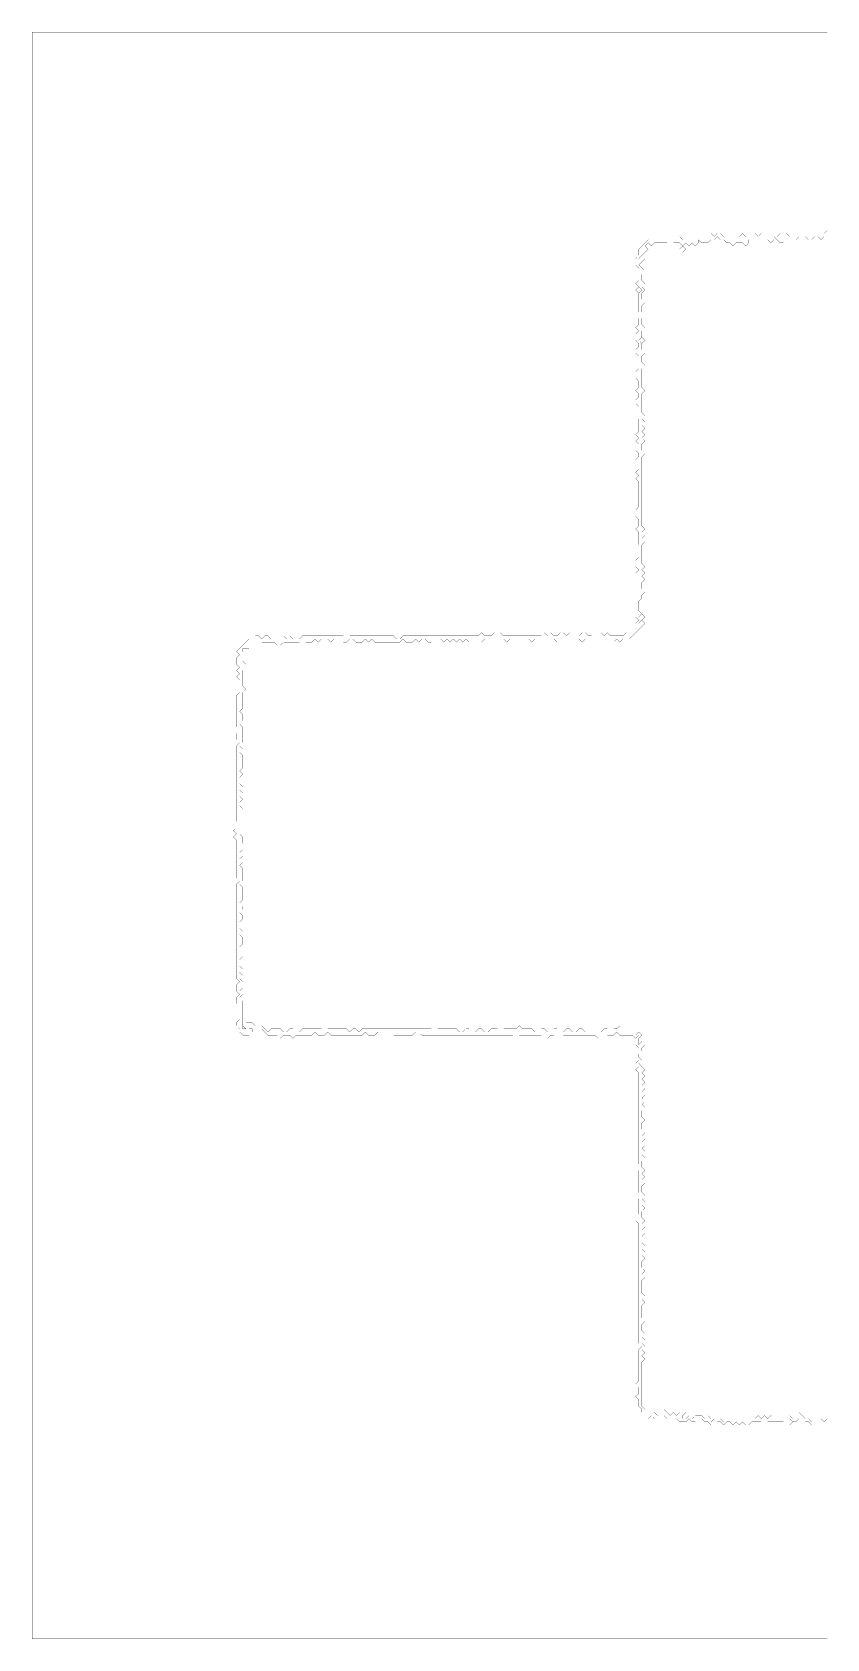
# Model space of a CAD drawing. Header units: metres. Extents: x 0 to 5072, y -5072 to 0.
# Drawn here: x 0 to 2510, y -5072 to 0 of the extents above; entities that cross this region are included whole.
import ezdxf

# ---------------------------------------------------------------- set-up
doc = ezdxf.new("R2010")
doc.units = ezdxf.units.M
doc.layers.add('conductor', color=1, linetype='Continuous')
doc.layers.add('substrate', color=5, linetype='Continuous')

msp = doc.modelspace()

# ---------------------------------------------------------------- linework, layer by layer
at = {"layer": 'conductor', "const_width": 0.5}
msp.add_lwpolyline([(2511.2, -645.2), (2501.3, -645.2), (2491.4, -655.1), (2481.4, -645.2), (2471.5, -645.2), (2461.6, -655.1), (2451.7, -655.1), (2441.7, -645.2), (2431.8, -645.2), (2421.9, -645.2), (2412, -655.1), (2402, -655.1), (2392.1, -655.1), (2382.2, -655.1), (2372.3, -665), (2362.3, -665), (2352.4, -655.1), (2342.5, -645.2), (2342.5, -655.1), (2332.6, -665), (2322.6, -655.1), (2322.6, -645.2), (2312.7, -655.1), (2302.8, -655.1), (2292.9, -655.1), (2282.9, -655.1), (2273, -655.1), (2263.1, -655.1), (2263.1, -665), (2253.2, -675), (2243.2, -665), (2233.3, -665), (2223.4, -665), (2213.4, -675), (2203.5, -665), (2193.6, -665), (2183.7, -655.1), (2173.7, -655.1), (2163.8, -645.2), (2153.9, -655.1), (2144, -655.1), (2134, -665), (2124.1, -665), (2114.2, -665), (2104.3, -655.1), (2104.3, -665), (2094.3, -675), (2084.4, -665), (2074.5, -675), (2064.6, -665), (2054.6, -675), (2044.7, -665), (2034.8, -665), (2024.9, -665), (2014.9, -675), (2005, -665), (1995.1, -665), (1985.2, -665), (1975.2, -665), (1965.3, -665), (1955.4, -675), (1945.5, -665), (1935.5, -675), (1945.5, -684.9), (1935.5, -694.8), (1925.6, -704.7), (1915.7, -714.7), (1925.6, -724.6), (1915.7, -734.5), (1925.6, -744.4), (1935.5, -754.4), (1925.6, -764.3), (1925.6, -774.2), (1925.6, -784.1), (1935.5, -794.1), (1925.6, -804), (1935.5, -813.9), (1925.6, -823.8), (1925.6, -833.8), (1925.6, -843.7), (1935.5, -853.6), (1925.6, -863.5), (1925.6, -873.5), (1925.6, -883.4), (1935.5, -893.3), (1925.6, -903.2), (1925.6, -913.2), (1925.6, -923.1), (1935.5, -933), (1925.6, -942.9), (1925.6, -952.9), (1925.6, -962.8), (1915.7, -972.7), (1925.6, -982.7), (1925.6, -992.6), (1925.6, -1002.5), (1935.5, -1012.4), (1925.6, -1022.4), (1925.6, -1032.3), (1925.6, -1042.2), (1935.5, -1052.1), (1925.6, -1062.1), (1925.6, -1072), (1925.6, -1081.9), (1925.6, -1091.8), (1925.6, -1101.8), (1925.6, -1111.7), (1925.6, -1121.6), (1935.5, -1131.5), (1925.6, -1141.5), (1925.6, -1151.4), (1925.6, -1161.3), (1925.6, -1171.2), (1925.6, -1181.2), (1925.6, -1191.1), (1925.6, -1201), (1935.5, -1210.9), (1925.6, -1220.9), (1935.5, -1230.8), (1925.6, -1240.7), (1935.5, -1250.6), (1925.6, -1260.6), (1935.5, -1270.5), (1925.6, -1280.4), (1935.5, -1290.4), (1925.6, -1300.3), (1925.6, -1310.2), (1925.6, -1320.1), (1935.5, -1330.1), (1925.6, -1340), (1925.6, -1349.9), (1925.6, -1359.8), (1925.6, -1369.8), (1925.6, -1379.7), (1925.6, -1389.6), (1925.6, -1399.5), (1925.6, -1409.5), (1925.6, -1419.4), (1925.6, -1429.3), (1925.6, -1439.2), (1925.6, -1449.2), (1925.6, -1459.1), (1925.6, -1469), (1925.6, -1478.9), (1925.6, -1488.9), (1925.6, -1498.8), (1925.6, -1508.7), (1925.6, -1518.6), (1925.6, -1528.6), (1925.6, -1538.5), (1925.6, -1548.4), (1925.6, -1558.3), (1935.5, -1568.3), (1925.6, -1578.2), (1935.5, -1588.1), (1925.6, -1598.1), (1935.5, -1608), (1925.6, -1617.9), (1925.6, -1627.8), (1925.6, -1637.8), (1925.6, -1647.7), (1925.6, -1657.6), (1925.6, -1667.5), (1925.6, -1677.5), (1935.5, -1687.4), (1925.6, -1697.3), (1935.5, -1707.2), (1925.6, -1717.2), (1935.5, -1727.1), (1925.6, -1737), (1925.6, -1746.9), (1925.6, -1756.9), (1935.5, -1766.8), (1925.6, -1776.7), (1925.6, -1786.6), (1915.7, -1796.6), (1915.7, -1806.5), (1915.7, -1816.4), (1915.7, -1826.3), (1925.6, -1836.3), (1915.7, -1846.2), (1925.6, -1856.1), (1915.7, -1866), (1925.6, -1876), (1915.7, -1885.9), (1905.8, -1895.8), (1895.8, -1905.8), (1885.9, -1915.7), (1876, -1915.7), (1866, -1915.7), (1856.1, -1925.6), (1846.2, -1915.7), (1836.3, -1925.6), (1826.3, -1915.7), (1816.4, -1925.6), (1806.5, -1915.7), (1796.6, -1915.7), (1786.6, -1915.7), (1776.7, -1915.7), (1766.8, -1915.7), (1756.9, -1915.7), (1746.9, -1915.7), (1737, -1925.6), (1727.1, -1915.7), (1717.2, -1915.7), (1707.2, -1915.7), (1697.3, -1915.7), (1687.4, -1915.7), (1677.5, -1905.8), (1667.5, -1915.7), (1657.6, -1925.6), (1647.7, -1915.7), (1637.8, -1915.7), (1627.8, -1915.7), (1617.9, -1915.7), (1608, -1915.7), (1598.1, -1915.7), (1588.1, -1915.7), (1578.2, -1925.6), (1568.3, -1915.7), (1558.3, -1915.7), (1548.4, -1915.7), (1538.5, -1925.6), (1528.6, -1915.7), (1518.6, -1915.7), (1508.7, -1915.7), (1498.8, -1925.6), (1488.9, -1915.7), (1478.9, -1915.7), (1469, -1915.7), (1459.1, -1915.7), (1449.2, -1915.7), (1439.2, -1915.7), (1429.3, -1915.7), (1419.4, -1925.6), (1409.5, -1915.7), (1399.5, -1915.7), (1389.6, -1915.7), (1379.7, -1925.6), (1369.8, -1915.7), (1359.8, -1925.6), (1349.9, -1915.7), (1340, -1925.6), (1330.1, -1915.7), (1320.1, -1925.6), (1310.2, -1915.7), (1300.3, -1925.6), (1290.4, -1915.7), (1280.4, -1915.7), (1270.5, -1915.7), (1260.6, -1925.6), (1250.6, -1925.6), (1240.7, -1915.7), (1230.8, -1915.7), (1220.9, -1925.6), (1210.9, -1915.7), (1201, -1925.6), (1191.1, -1925.6), (1181.2, -1925.6), (1171.2, -1915.7), (1161.3, -1925.6), (1151.4, -1925.6), (1141.5, -1925.6), (1131.5, -1925.6), (1121.6, -1925.6), (1111.7, -1925.6), (1101.8, -1925.6), (1091.8, -1925.6), (1081.9, -1925.6), (1072, -1915.7), (1062.1, -1925.6), (1052.1, -1915.7), (1042.2, -1925.6), (1032.3, -1925.6), (1022.4, -1925.6), (1012.4, -1915.7), (1002.5, -1915.7), (992.6, -1925.6), (982.7, -1925.6), (972.7, -1915.7), (962.8, -1915.7), (952.9, -1915.7), (942.9, -1925.6), (933, -1915.7), (923.1, -1915.7), (913.2, -1915.7), (903.2, -1925.6), (893.3, -1915.7), (883.4, -1925.6), (873.5, -1925.6), (863.5, -1925.6), (853.6, -1915.7), (843.7, -1925.6), (833.8, -1925.6), (823.8, -1925.6), (813.9, -1925.6), (804, -1925.6), (794.1, -1925.6), (784.1, -1935.5), (774.2, -1935.5), (764.3, -1925.6), (754.4, -1925.6), (744.4, -1925.6), (734.5, -1925.6), (724.6, -1925.6), (714.7, -1935.5), (704.7, -1935.5), (694.8, -1935.5), (684.9, -1945.5), (675, -1945.5), (665, -1945.5), (665, -1955.4), (675, -1965.3), (675, -1975.2), (665, -1985.2), (675, -1995.1), (675, -2005), (665, -2014.9), (665, -2024.9), (665, -2034.8), (665, -2044.7), (665, -2054.6), (665, -2064.6), (675, -2074.5), (665, -2084.4), (665, -2094.3), (665, -2104.3), (665, -2114.2), (665, -2124.1), (665, -2134), (655.1, -2144), (665, -2153.9), (665, -2163.8), (665, -2173.7), (655.1, -2183.7), (665, -2193.6), (665, -2203.5), (665, -2213.4), (665, -2223.4), (665, -2233.3), (665, -2243.2), (655.1, -2253.2), (665, -2263.1), (655.1, -2273), (665, -2282.9), (665, -2292.9), (665, -2302.8), (665, -2312.7), (665, -2322.6), (655.1, -2332.6), (665, -2342.5), (655.1, -2352.4), (655.1, -2362.3), (655.1, -2372.3), (665, -2382.2), (655.1, -2392.1), (665, -2402), (655.1, -2412), (665, -2421.9), (655.1, -2431.8), (655.1, -2441.7), (665, -2451.7), (655.1, -2461.6), (655.1, -2471.5), (655.1, -2481.4), (655.1, -2491.4), (655.1, -2501.3), (655.1, -2511.2), (655.1, -2521.1), (655.1, -2531.1), (665, -2541), (665, -2550.9), (665, -2560.9), (655.1, -2570.8), (665, -2580.7), (655.1, -2590.6), (665, -2600.6), (655.1, -2610.5), (665, -2620.4), (655.1, -2630.3), (665, -2640.3), (665, -2650.2), (665, -2660.1), (665, -2670), (665, -2680), (655.1, -2689.9), (665, -2699.8), (665, -2709.7), (665, -2719.7), (665, -2729.6), (665, -2739.5), (655.1, -2749.4), (665, -2759.4), (665, -2769.3), (655.1, -2779.2), (665, -2789.1), (665, -2799.1), (655.1, -2809), (655.1, -2818.9), (655.1, -2828.8), (665, -2838.8), (655.1, -2848.7), (665, -2858.6), (665, -2868.6), (665, -2878.5), (655.1, -2888.4), (655.1, -2898.3), (655.1, -2908.3), (665, -2918.2), (655.1, -2928.1), (655.1, -2938), (655.1, -2948), (665, -2957.9), (655.1, -2967.8), (665, -2977.7), (655.1, -2987.7), (665, -2997.6), (655.1, -3007.5), (665, -3017.4), (655.1, -3027.4), (665, -3037.3), (655.1, -3047.2), (665, -3057.1), (665, -3067.1), (665, -3077), (665, -3086.9), (665, -3096.8), (665, -3106.8), (665, -3116.7), (665, -3126.6), (665, -3136.5), (665, -3146.5), (675, -3146.5), (665, -3136.5), (675, -3126.6), (684.9, -3126.6), (694.8, -3126.6), (704.7, -3136.5), (704.7, -3146.5), (714.7, -3136.5), (724.6, -3136.5), (734.5, -3146.5), (744.4, -3156.4), (754.4, -3146.5), (764.3, -3146.5), (774.2, -3146.5), (784.1, -3146.5), (794.1, -3156.4), (804, -3156.4), (813.9, -3146.5), (823.8, -3146.5), (833.8, -3156.4), (843.7, -3156.4), (853.6, -3146.5), (863.5, -3146.5), (873.5, -3146.5), (883.4, -3146.5), (893.3, -3146.5), (903.2, -3146.5), (913.2, -3146.5), (923.1, -3156.4), (933, -3146.5), (942.9, -3146.5), (952.9, -3146.5), (962.8, -3146.5), (972.7, -3146.5), (982.7, -3146.5), (992.6, -3146.5), (1002.5, -3156.4), (1012.4, -3146.5), (1022.4, -3146.5), (1032.3, -3156.4), (1042.2, -3146.5), (1052.1, -3146.5), (1062.1, -3146.5), (1072, -3146.5), (1081.9, -3146.5), (1091.8, -3146.5), (1101.8, -3146.5), (1111.7, -3146.5), (1121.6, -3146.5), (1131.5, -3146.5), (1141.5, -3146.5), (1151.4, -3146.5), (1161.3, -3146.5), (1171.2, -3146.5), (1181.2, -3146.5), (1191.1, -3146.5), (1201, -3146.5), (1210.9, -3146.5), (1220.9, -3146.5), (1230.8, -3146.5), (1240.7, -3146.5), (1250.6, -3146.5), (1260.6, -3146.5), (1270.5, -3156.4), (1280.4, -3146.5), (1290.4, -3146.5), (1300.3, -3146.5), (1310.2, -3146.5), (1320.1, -3146.5), (1330.1, -3146.5), (1340, -3146.5), (1349.9, -3156.4), (1359.8, -3156.4), (1369.8, -3146.5), (1379.7, -3146.5), (1389.6, -3156.4), (1399.5, -3156.4), (1409.5, -3146.5), (1419.4, -3146.5), (1429.3, -3156.4), (1439.2, -3156.4), (1449.2, -3146.5), (1459.1, -3146.5), (1469, -3146.5), (1478.9, -3156.4), (1488.9, -3146.5), (1498.8, -3146.5), (1508.7, -3146.5), (1518.6, -3146.5), (1528.6, -3146.5), (1538.5, -3136.5), (1548.4, -3146.5), (1558.3, -3146.5), (1568.3, -3146.5), (1578.2, -3146.5), (1588.1, -3156.4), (1598.1, -3156.4), (1608, -3146.5), (1617.9, -3146.5), (1627.8, -3156.4), (1637.8, -3156.4), (1647.7, -3146.5), (1657.6, -3146.5), (1667.5, -3156.4), (1677.5, -3156.4), (1687.4, -3146.5), (1697.3, -3146.5), (1707.2, -3156.4), (1717.2, -3156.4), (1727.1, -3146.5), (1737, -3146.5), (1746.9, -3156.4), (1756.9, -3156.4), (1766.8, -3156.4), (1776.7, -3156.4), (1786.6, -3156.4), (1796.6, -3156.4), (1806.5, -3146.5), (1816.4, -3146.5), (1826.3, -3156.4), (1836.3, -3146.5), (1846.2, -3146.5), (1856.1, -3136.5), (1866, -3146.5), (1876, -3156.4), (1885.9, -3156.4), (1895.8, -3156.4), (1905.8, -3166.3), (1915.7, -3176.2), (1915.7, -3186.2), (1915.7, -3196.1), (1925.6, -3206), (1925.6, -3216), (1915.7, -3225.9), (1915.7, -3235.8), (1925.6, -3245.7), (1915.7, -3255.7), (1925.6, -3265.6), (1935.5, -3275.5), (1925.6, -3285.4), (1935.5, -3295.4), (1925.6, -3305.3), (1935.5, -3315.2), (1925.6, -3325.1), (1935.5, -3335.1), (1925.6, -3345), (1935.5, -3354.9), (1925.6, -3364.8), (1935.5, -3374.8), (1925.6, -3384.7), (1935.5, -3394.6), (1925.6, -3404.5), (1925.6, -3414.5), (1925.6, -3424.4), (1935.5, -3434.3), (1925.6, -3444.2), (1925.6, -3454.2), (1925.6, -3464.1), (1935.5, -3474), (1925.6, -3483.9), (1935.5, -3493.9), (1925.6, -3503.8), (1935.5, -3513.7), (1925.6, -3523.7), (1935.5, -3533.6), (1925.6, -3543.5), (1935.5, -3553.4), (1925.6, -3563.4), (1925.6, -3573.3), (1925.6, -3583.2), (1935.5, -3593.1), (1925.6, -3603.1), (1935.5, -3613), (1925.6, -3622.9), (1935.5, -3632.8), (1925.6, -3642.8), (1925.6, -3652.7), (1925.6, -3662.6), (1935.5, -3672.5), (1925.6, -3682.5), (1935.5, -3692.4), (1925.6, -3702.3), (1935.5, -3712.2), (1925.6, -3722.2), (1925.6, -3732.1), (1925.6, -3742), (1935.5, -3751.9), (1925.6, -3761.9), (1935.5, -3771.8), (1925.6, -3781.7), (1935.5, -3791.6), (1925.6, -3801.6), (1935.5, -3811.5), (1925.6, -3821.4), (1935.5, -3831.4), (1925.6, -3841.3), (1935.5, -3851.2), (1925.6, -3861.1), (1935.5, -3871.1), (1925.6, -3881), (1925.6, -3890.9), (1925.6, -3900.8), (1935.5, -3910.8), (1925.6, -3920.7), (1935.5, -3930.6), (1925.6, -3940.5), (1925.6, -3950.5), (1925.6, -3960.4), (1925.6, -3970.3), (1925.6, -3980.2), (1935.5, -3990.2), (1925.6, -4000.1), (1935.5, -4010), (1925.6, -4019.9), (1925.6, -4029.9), (1925.6, -4039.8), (1925.6, -4049.7), (1925.6, -4059.6), (1935.5, -4069.6), (1925.6, -4079.5), (1925.6, -4089.4), (1925.6, -4099.3), (1935.5, -4109.3), (1925.6, -4119.2), (1935.5, -4129.1), (1925.6, -4139.1), (1935.5, -4149), (1925.6, -4158.9), (1935.5, -4168.8), (1925.6, -4178.8), (1935.5, -4188.7), (1925.6, -4198.6), (1925.6, -4208.5), (1925.6, -4218.5), (1925.6, -4228.4), (1925.6, -4238.3), (1925.6, -4248.2), (1925.6, -4258.2), (1925.6, -4268.1), (1925.6, -4278), (1925.6, -4287.9), (1925.6, -4297.9), (1925.6, -4307.8), (1925.6, -4317.7), (1925.6, -4327.6), (1925.6, -4337.6), (1935.5, -4347.5), (1935.5, -4357.4), (1945.5, -4357.4), (1955.4, -4357.4), (1965.3, -4357.4), (1975.2, -4367.3), (1985.2, -4357.4), (1995.1, -4347.5), (2005, -4357.4), (2014.9, -4367.3), (2024.9, -4357.4), (2034.8, -4367.3), (2044.7, -4357.4), (2054.6, -4367.3), (2054.6, -4377.3), (2064.6, -4377.3), (2074.5, -4367.3), (2084.4, -4377.3), (2094.3, -4367.3), (2104.3, -4367.3), (2114.2, -4367.3), (2124.1, -4377.3), (2134, -4367.3), (2144, -4377.3), (2144, -4387.2), (2153.9, -4377.3), (2163.8, -4377.3), (2173.7, -4377.3), (2183.7, -4387.2), (2193.6, -4377.3), (2203.5, -4377.3), (2213.4, -4377.3), (2223.4, -4377.3), (2233.3, -4377.3), (2243.2, -4377.3), (2253.2, -4377.3), (2263.1, -4377.3), (2273, -4377.3), (2282.9, -4377.3), (2292.9, -4367.3), (2302.8, -4377.3), (2312.7, -4367.3), (2322.6, -4377.3), (2332.6, -4367.3), (2342.5, -4377.3), (2352.4, -4377.3), (2362.3, -4377.3), (2372.3, -4377.3), (2382.2, -4377.3), (2392.1, -4367.3), (2402, -4377.3), (2412, -4367.3), (2421.9, -4357.4), (2431.8, -4367.3), (2441.7, -4377.3), (2451.7, -4377.3), (2461.6, -4387.2), (2471.5, -4377.3), (2481.4, -4377.3), (2491.4, -4377.3), (2501.3, -4387.2), (2511.2, -4377.3)], dxfattribs=at)
for points in [[(1915.7, -714.7), (1925.6, -704.7), (1935.5, -714.7), (1925.6, -724.6)], [(2044.7, -684.9), (2054.6, -675), (2064.6, -684.9), (2054.6, -694.8)], [(1915.7, -972.7), (1925.6, -962.8), (1935.5, -972.7), (1925.6, -982.7)], [(1915.7, -1846.2), (1925.6, -1836.3), (1935.5, -1846.2), (1925.6, -1856.1)], [(1915.7, -1866), (1925.6, -1856.1), (1935.5, -1866), (1925.6, -1876)], [(1905.8, -3166.3), (1915.7, -3156.4), (1925.6, -3166.3), (1915.7, -3176.2)], [(1915.7, -3196.1), (1925.6, -3186.2), (1935.5, -3196.1), (1925.6, -3206)], [(2054.6, -4367.3), (2064.6, -4357.4), (2074.5, -4367.3), (2064.6, -4377.3)]]:
    msp.add_lwpolyline(points, close=True, dxfattribs=at)
at = {"layer": 'substrate', "const_width": 0.5}
for points in [[(2511.2, 0), (2501.3, 0), (2491.4, 0), (2481.4, 0), (2471.5, 0), (2461.6, 0), (2451.7, 0), (2441.7, 0), (2431.8, 0), (2421.9, 0), (2412, 0), (2402, 0), (2392.1, 0), (2382.2, 0), (2372.3, 0), (2362.3, 0), (2352.4, 0), (2342.5, 0), (2332.6, 0), (2322.6, 0), (2312.7, 0), (2302.8, 0), (2292.9, 0), (2282.9, 0), (2273, 0), (2263.1, 0), (2253.2, 0), (2243.2, 0), (2233.3, 0), (2223.4, 0), (2213.4, 0), (2203.5, 0), (2193.6, 0), (2183.7, 0), (2173.7, 0), (2163.8, 0), (2153.9, 0), (2144, 0), (2134, 0), (2124.1, 0), (2114.2, 0), (2104.3, 0), (2094.3, 0), (2084.4, 0), (2074.5, 0), (2064.6, 0), (2054.6, 0), (2044.7, 0), (2034.8, 0), (2024.9, 0), (2014.9, 0), (2005, 0), (1995.1, 0), (1985.2, 0), (1975.2, 0), (1965.3, 0), (1955.4, 0), (1945.5, 0), (1935.5, 0), (1925.6, 0), (1915.7, 0), (1905.8, 0), (1895.8, 0), (1885.9, 0), (1876, 0), (1866, 0), (1856.1, 0), (1846.2, 0), (1836.3, 0), (1826.3, 0), (1816.4, 0), (1806.5, 0), (1796.6, 0), (1786.6, 0), (1776.7, 0), (1766.8, 0), (1756.9, 0), (1746.9, 0), (1737, 0), (1727.1, 0), (1717.2, 0), (1707.2, 0), (1697.3, 0), (1687.4, 0), (1677.5, 0), (1667.5, 0), (1657.6, 0), (1647.7, 0), (1637.8, 0), (1627.8, 0), (1617.9, 0), (1608, 0), (1598.1, 0), (1588.1, 0), (1578.2, 0), (1568.3, 0), (1558.3, 0), (1548.4, 0), (1538.5, 0), (1528.6, 0), (1518.6, 0), (1508.7, 0), (1498.8, 0), (1488.9, 0), (1478.9, 0), (1469, 0), (1459.1, 0), (1449.2, 0), (1439.2, 0), (1429.3, 0), (1419.4, 0), (1409.5, 0), (1399.5, 0), (1389.6, 0), (1379.7, 0), (1369.8, 0), (1359.8, 0), (1349.9, 0), (1340, 0), (1330.1, 0), (1320.1, 0), (1310.2, 0), (1300.3, 0), (1290.4, 0), (1280.4, 0), (1270.5, 0), (1260.6, 0), (1250.6, 0), (1240.7, 0), (1230.8, 0), (1220.9, 0), (1210.9, 0), (1201, 0), (1191.1, 0), (1181.2, 0), (1171.2, 0), (1161.3, 0), (1151.4, 0), (1141.5, 0), (1131.5, 0), (1121.6, 0), (1111.7, 0), (1101.8, 0), (1091.8, 0), (1081.9, 0), (1072, 0), (1062.1, 0), (1052.1, 0), (1042.2, 0), (1032.3, 0), (1022.4, 0), (1012.4, 0), (1002.5, 0), (992.6, 0), (982.7, 0), (972.7, 0), (962.8, 0), (952.9, 0), (942.9, 0), (933, 0), (923.1, 0), (913.2, 0), (903.2, 0), (893.3, 0), (883.4, 0), (873.5, 0), (863.5, 0), (853.6, 0), (843.7, 0), (833.8, 0), (823.8, 0), (813.9, 0), (804, 0), (794.1, 0), (784.1, 0), (774.2, 0), (764.3, 0), (754.4, 0), (744.4, 0), (734.5, 0), (724.6, 0), (714.7, 0), (704.7, 0), (694.8, 0), (684.9, 0), (675, 0), (665, 0), (655.1, 0), (645.2, 0), (635.2, 0), (625.3, 0), (615.4, 0), (605.5, 0), (595.5, 0), (585.6, 0), (575.7, 0), (565.8, 0), (555.8, 0), (545.9, 0), (536, 0), (526.1, 0), (516.1, 0), (506.2, 0), (496.3, 0), (486.4, 0), (476.4, 0), (466.5, 0), (456.6, 0), (446.7, 0), (436.7, 0), (426.8, 0), (416.9, 0), (407, 0), (397, 0), (387.1, 0), (377.2, 0), (367.3, 0), (357.3, 0), (347.4, 0), (337.5, 0), (327.6, 0), (317.6, 0), (307.7, 0), (297.8, 0), (287.8, 0), (277.9, 0), (268, 0), (258.1, 0), (248.1, 0), (238.2, 0), (228.3, 0), (218.4, 0), (208.4, 0), (198.5, 0), (188.6, 0), (178.7, 0), (168.7, 0), (158.8, 0), (148.9, 0), (139, 0), (129, 0), (119.1, 0), (109.2, 0), (99.3, 0), (89.3, 0), (79.4, 0), (69.5, 0), (59.6, 0), (49.6, 0), (39.7, 0), (29.8, 0), (19.9, 0), (9.9, 0), (0, 0), (0, -9.9), (0, -19.9), (0, -29.8), (0, -39.7), (0, -49.6), (0, -59.6), (0, -69.5), (0, -79.4), (0, -89.3), (0, -99.3), (0, -109.2), (0, -119.1), (0, -129), (0, -139), (0, -148.9), (0, -158.8), (0, -168.7), (0, -178.7), (0, -188.6), (0, -198.5), (0, -208.4), (0, -218.4), (0, -228.3), (0, -238.2), (0, -248.1), (0, -258.1), (0, -268), (0, -277.9), (0, -287.8), (0, -297.8), (0, -307.7), (0, -317.6), (0, -327.6), (0, -337.5), (0, -347.4), (0, -357.3), (0, -367.3), (0, -377.2), (0, -387.1), (0, -397), (0, -407), (0, -416.9), (0, -426.8), (0, -436.7), (0, -446.7), (0, -456.6), (0, -466.5), (0, -476.4), (0, -486.4), (0, -496.3), (0, -506.2), (0, -516.1), (0, -526.1), (0, -536), (0, -545.9), (0, -555.8), (0, -565.8), (0, -575.7), (0, -585.6), (0, -595.5), (0, -605.5), (0, -615.4), (0, -625.3), (0, -635.2), (0, -645.2), (0, -655.1), (0, -665), (0, -675), (0, -684.9), (0, -694.8), (0, -704.7), (0, -714.7), (0, -724.6), (0, -734.5), (0, -744.4), (0, -754.4), (0, -764.3), (0, -774.2), (0, -784.1), (0, -794.1), (0, -804), (0, -813.9), (0, -823.8), (0, -833.8), (0, -843.7), (0, -853.6), (0, -863.5), (0, -873.5), (0, -883.4), (0, -893.3), (0, -903.2), (0, -913.2), (0, -923.1), (0, -933), (0, -942.9), (0, -952.9), (0, -962.8), (0, -972.7), (0, -982.7), (0, -992.6), (0, -1002.5), (0, -1012.4), (0, -1022.4), (0, -1032.3), (0, -1042.2), (0, -1052.1), (0, -1062.1), (0, -1072), (0, -1081.9), (0, -1091.8), (0, -1101.8), (0, -1111.7), (0, -1121.6), (0, -1131.5), (0, -1141.5), (0, -1151.4), (0, -1161.3), (0, -1171.2), (0, -1181.2), (0, -1191.1), (0, -1201), (0, -1210.9), (0, -1220.9), (0, -1230.8), (0, -1240.7), (0, -1250.6), (0, -1260.6), (0, -1270.5), (0, -1280.4), (0, -1290.4), (0, -1300.3), (0, -1310.2), (0, -1320.1), (0, -1330.1), (0, -1340), (0, -1349.9), (0, -1359.8), (0, -1369.8), (0, -1379.7), (0, -1389.6), (0, -1399.5), (0, -1409.5), (0, -1419.4), (0, -1429.3), (0, -1439.2), (0, -1449.2), (0, -1459.1), (0, -1469), (0, -1478.9), (0, -1488.9), (0, -1498.8), (0, -1508.7), (0, -1518.6), (0, -1528.6), (0, -1538.5), (0, -1548.4), (0, -1558.3), (0, -1568.3), (0, -1578.2), (0, -1588.1), (0, -1598.1), (0, -1608), (0, -1617.9), (0, -1627.8), (0, -1637.8), (0, -1647.7), (0, -1657.6), (0, -1667.5), (0, -1677.5), (0, -1687.4), (0, -1697.3), (0, -1707.2), (0, -1717.2), (0, -1727.1), (0, -1737), (0, -1746.9), (0, -1756.9), (0, -1766.8), (0, -1776.7), (0, -1786.6), (0, -1796.6), (0, -1806.5), (0, -1816.4), (0, -1826.3), (0, -1836.3), (0, -1846.2), (0, -1856.1), (0, -1866), (0, -1876), (0, -1885.9), (0, -1895.8), (0, -1905.8), (0, -1915.7), (0, -1925.6), (0, -1935.5), (0, -1945.5), (0, -1955.4), (0, -1965.3), (0, -1975.2), (0, -1985.2), (0, -1995.1), (0, -2005), (0, -2014.9), (0, -2024.9), (0, -2034.8), (0, -2044.7), (0, -2054.6), (0, -2064.6), (0, -2074.5), (0, -2084.4), (0, -2094.3), (0, -2104.3), (0, -2114.2), (0, -2124.1), (0, -2134), (0, -2144), (0, -2153.9), (0, -2163.8), (0, -2173.7), (0, -2183.7), (0, -2193.6), (0, -2203.5), (0, -2213.4), (0, -2223.4), (0, -2233.3), (0, -2243.2), (0, -2253.2), (0, -2263.1), (0, -2273), (0, -2282.9), (0, -2292.9), (0, -2302.8), (0, -2312.7), (0, -2322.6), (0, -2332.6), (0, -2342.5), (0, -2352.4), (0, -2362.3), (0, -2372.3), (0, -2382.2), (0, -2392.1), (0, -2402), (0, -2412), (0, -2421.9), (0, -2431.8), (0, -2441.7), (0, -2451.7), (0, -2461.6), (0, -2471.5), (0, -2481.4), (0, -2491.4), (0, -2501.3), (0, -2511.2), (0, -2521.1), (0, -2531.1), (0, -2541), (0, -2550.9), (0, -2560.9), (0, -2570.8), (0, -2580.7), (0, -2590.6), (0, -2600.6), (0, -2610.5), (0, -2620.4), (0, -2630.3), (0, -2640.3), (0, -2650.2), (0, -2660.1), (0, -2670), (0, -2680), (0, -2689.9), (0, -2699.8), (0, -2709.7), (0, -2719.7), (0, -2729.6), (0, -2739.5), (0, -2749.4), (0, -2759.4), (0, -2769.3), (0, -2779.2), (0, -2789.1), (0, -2799.1), (0, -2809), (0, -2818.9), (0, -2828.8), (0, -2838.8), (0, -2848.7), (0, -2858.6), (0, -2868.6), (0, -2878.5), (0, -2888.4), (0, -2898.3), (0, -2908.3), (0, -2918.2), (0, -2928.1), (0, -2938), (0, -2948), (0, -2957.9), (0, -2967.8), (0, -2977.7), (0, -2987.7), (0, -2997.6), (0, -3007.5), (0, -3017.4), (0, -3027.4), (0, -3037.3), (0, -3047.2), (0, -3057.1), (0, -3067.1), (0, -3077), (0, -3086.9), (0, -3096.8), (0, -3106.8), (0, -3116.7), (0, -3126.6), (0, -3136.5), (0, -3146.5), (0, -3156.4), (0, -3166.3), (0, -3176.2), (0, -3186.2), (0, -3196.1), (0, -3206), (0, -3216), (0, -3225.9), (0, -3235.8), (0, -3245.7), (0, -3255.7), (0, -3265.6), (0, -3275.5), (0, -3285.4), (0, -3295.4), (0, -3305.3), (0, -3315.2), (0, -3325.1), (0, -3335.1), (0, -3345), (0, -3354.9), (0, -3364.8), (0, -3374.8), (0, -3384.7), (0, -3394.6), (0, -3404.5), (0, -3414.5), (0, -3424.4), (0, -3434.3), (0, -3444.2), (0, -3454.2), (0, -3464.1), (0, -3474), (0, -3483.9), (0, -3493.9), (0, -3503.8), (0, -3513.7), (0, -3523.7), (0, -3533.6), (0, -3543.5), (0, -3553.4), (0, -3563.4), (0, -3573.3), (0, -3583.2), (0, -3593.1), (0, -3603.1), (0, -3613), (0, -3622.9), (0, -3632.8), (0, -3642.8), (0, -3652.7), (0, -3662.6), (0, -3672.5), (0, -3682.5), (0, -3692.4), (0, -3702.3), (0, -3712.2), (0, -3722.2), (0, -3732.1), (0, -3742), (0, -3751.9), (0, -3761.9), (0, -3771.8), (0, -3781.7), (0, -3791.6), (0, -3801.6), (0, -3811.5), (0, -3821.4), (0, -3831.4), (0, -3841.3), (0, -3851.2), (0, -3861.1), (0, -3871.1), (0, -3881), (0, -3890.9), (0, -3900.8), (0, -3910.8), (0, -3920.7), (0, -3930.6), (0, -3940.5), (0, -3950.5), (0, -3960.4), (0, -3970.3), (0, -3980.2), (0, -3990.2), (0, -4000.1), (0, -4010), (0, -4019.9), (0, -4029.9), (0, -4039.8), (0, -4049.7), (0, -4059.6), (0, -4069.6), (0, -4079.5), (0, -4089.4), (0, -4099.3), (0, -4109.3), (0, -4119.2), (0, -4129.1), (0, -4139.1), (0, -4149), (0, -4158.9), (0, -4168.8), (0, -4178.8), (0, -4188.7), (0, -4198.6), (0, -4208.5), (0, -4218.5), (0, -4228.4), (0, -4238.3), (0, -4248.2), (0, -4258.2), (0, -4268.1), (0, -4278), (0, -4287.9), (0, -4297.9), (0, -4307.8), (0, -4317.7), (0, -4327.6), (0, -4337.6), (0, -4347.5), (0, -4357.4), (0, -4367.3), (0, -4377.3), (0, -4387.2), (0, -4397.1), (0, -4407), (0, -4417), (0, -4426.9), (0, -4436.8), (0, -4446.8), (0, -4456.7), (0, -4466.6), (0, -4476.5), (0, -4486.5), (0, -4496.4), (0, -4506.3), (0, -4516.2), (0, -4526.2), (0, -4536.1), (0, -4546), (0, -4555.9), (0, -4565.9), (0, -4575.8), (0, -4585.7), (0, -4595.6), (0, -4605.6), (0, -4615.5), (0, -4625.4), (0, -4635.3), (0, -4645.3), (0, -4655.2), (0, -4665.1), (0, -4675), (0, -4685), (0, -4694.9), (0, -4704.8), (0, -4714.7), (0, -4724.7), (0, -4734.6), (0, -4744.5), (0, -4754.4), (0, -4764.4), (0, -4774.3), (0, -4784.2), (0, -4794.2), (0, -4804.1), (0, -4814), (0, -4823.9), (0, -4833.9), (0, -4843.8), (0, -4853.7), (0, -4863.6), (0, -4873.6), (0, -4883.5), (0, -4893.4), (0, -4903.3), (0, -4913.3), (0, -4923.2), (0, -4933.1), (0, -4943), (0, -4953), (0, -4962.9), (0, -4972.8), (0, -4982.7), (0, -4992.7), (0, -5002.6), (0, -5012.5), (0, -5022.4), (0, -5032.4), (0, -5042.3), (0, -5052.2), (0, -5062.1), (0, -5072.1), (9.9, -5072.1), (19.9, -5072.1), (29.8, -5072.1), (39.7, -5072.1), (49.6, -5072.1), (59.6, -5072.1), (69.5, -5072.1), (79.4, -5072.1), (89.3, -5072.1), (99.3, -5072.1), (109.2, -5072.1), (119.1, -5072.1), (129, -5072.1), (139, -5072.1), (148.9, -5072.1), (158.8, -5072.1), (168.7, -5072.1), (178.7, -5072.1), (188.6, -5072.1), (198.5, -5072.1), (208.4, -5072.1), (218.4, -5072.1), (228.3, -5072.1), (238.2, -5072.1), (248.1, -5072.1), (258.1, -5072.1), (268, -5072.1), (277.9, -5072.1), (287.8, -5072.1), (297.8, -5072.1), (307.7, -5072.1), (317.6, -5072.1), (327.6, -5072.1), (337.5, -5072.1), (347.4, -5072.1), (357.3, -5072.1), (367.3, -5072.1), (377.2, -5072.1), (387.1, -5072.1), (397, -5072.1), (407, -5072.1), (416.9, -5072.1), (426.8, -5072.1), (436.7, -5072.1), (446.7, -5072.1), (456.6, -5072.1), (466.5, -5072.1), (476.4, -5072.1), (486.4, -5072.1), (496.3, -5072.1), (506.2, -5072.1), (516.1, -5072.1), (526.1, -5072.1), (536, -5072.1), (545.9, -5072.1), (555.8, -5072.1), (565.8, -5072.1), (575.7, -5072.1), (585.6, -5072.1), (595.5, -5072.1), (605.5, -5072.1), (615.4, -5072.1), (625.3, -5072.1), (635.2, -5072.1), (645.2, -5072.1), (655.1, -5072.1), (665, -5072.1), (675, -5072.1), (684.9, -5072.1), (694.8, -5072.1), (704.7, -5072.1), (714.7, -5072.1), (724.6, -5072.1), (734.5, -5072.1), (744.4, -5072.1), (754.4, -5072.1), (764.3, -5072.1), (774.2, -5072.1), (784.1, -5072.1), (794.1, -5072.1), (804, -5072.1), (813.9, -5072.1), (823.8, -5072.1), (833.8, -5072.1), (843.7, -5072.1), (853.6, -5072.1), (863.5, -5072.1), (873.5, -5072.1), (883.4, -5072.1), (893.3, -5072.1), (903.2, -5072.1), (913.2, -5072.1), (923.1, -5072.1), (933, -5072.1), (942.9, -5072.1), (952.9, -5072.1), (962.8, -5072.1), (972.7, -5072.1), (982.7, -5072.1), (992.6, -5072.1), (1002.5, -5072.1), (1012.4, -5072.1), (1022.4, -5072.1), (1032.3, -5072.1), (1042.2, -5072.1), (1052.1, -5072.1), (1062.1, -5072.1), (1072, -5072.1), (1081.9, -5072.1), (1091.8, -5072.1), (1101.8, -5072.1), (1111.7, -5072.1), (1121.6, -5072.1), (1131.5, -5072.1), (1141.5, -5072.1), (1151.4, -5072.1), (1161.3, -5072.1), (1171.2, -5072.1), (1181.2, -5072.1), (1191.1, -5072.1), (1201, -5072.1), (1210.9, -5072.1), (1220.9, -5072.1), (1230.8, -5072.1), (1240.7, -5072.1), (1250.6, -5072.1), (1260.6, -5072.1), (1270.5, -5072.1), (1280.4, -5072.1), (1290.4, -5072.1), (1300.3, -5072.1), (1310.2, -5072.1), (1320.1, -5072.1), (1330.1, -5072.1), (1340, -5072.1), (1349.9, -5072.1), (1359.8, -5072.1), (1369.8, -5072.1), (1379.7, -5072.1), (1389.6, -5072.1), (1399.5, -5072.1), (1409.5, -5072.1), (1419.4, -5072.1), (1429.3, -5072.1), (1439.2, -5072.1), (1449.2, -5072.1), (1459.1, -5072.1), (1469, -5072.1), (1478.9, -5072.1), (1488.9, -5072.1), (1498.8, -5072.1), (1508.7, -5072.1), (1518.6, -5072.1), (1528.6, -5072.1), (1538.5, -5072.1), (1548.4, -5072.1), (1558.3, -5072.1), (1568.3, -5072.1), (1578.2, -5072.1), (1588.1, -5072.1), (1598.1, -5072.1), (1608, -5072.1), (1617.9, -5072.1), (1627.8, -5072.1), (1637.8, -5072.1), (1647.7, -5072.1), (1657.6, -5072.1), (1667.5, -5072.1), (1677.5, -5072.1), (1687.4, -5072.1), (1697.3, -5072.1), (1707.2, -5072.1), (1717.2, -5072.1), (1727.1, -5072.1), (1737, -5072.1), (1746.9, -5072.1), (1756.9, -5072.1), (1766.8, -5072.1), (1776.7, -5072.1), (1786.6, -5072.1), (1796.6, -5072.1), (1806.5, -5072.1), (1816.4, -5072.1), (1826.3, -5072.1), (1836.3, -5072.1), (1846.2, -5072.1), (1856.1, -5072.1), (1866, -5072.1), (1876, -5072.1), (1885.9, -5072.1), (1895.8, -5072.1), (1905.8, -5072.1), (1915.7, -5072.1), (1925.6, -5072.1), (1935.5, -5072.1), (1945.5, -5072.1), (1955.4, -5072.1), (1965.3, -5072.1), (1975.2, -5072.1), (1985.2, -5072.1), (1995.1, -5072.1), (2005, -5072.1), (2014.9, -5072.1), (2024.9, -5072.1), (2034.8, -5072.1), (2044.7, -5072.1), (2054.6, -5072.1), (2064.6, -5072.1), (2074.5, -5072.1), (2084.4, -5072.1), (2094.3, -5072.1), (2104.3, -5072.1), (2114.2, -5072.1), (2124.1, -5072.1), (2134, -5072.1), (2144, -5072.1), (2153.9, -5072.1), (2163.8, -5072.1), (2173.7, -5072.1), (2183.7, -5072.1), (2193.6, -5072.1), (2203.5, -5072.1), (2213.4, -5072.1), (2223.4, -5072.1), (2233.3, -5072.1), (2243.2, -5072.1), (2253.2, -5072.1), (2263.1, -5072.1), (2273, -5072.1), (2282.9, -5072.1), (2292.9, -5072.1), (2302.8, -5072.1), (2312.7, -5072.1), (2322.6, -5072.1), (2332.6, -5072.1), (2342.5, -5072.1), (2352.4, -5072.1), (2362.3, -5072.1), (2372.3, -5072.1), (2382.2, -5072.1), (2392.1, -5072.1), (2402, -5072.1), (2412, -5072.1), (2421.9, -5072.1), (2431.8, -5072.1), (2441.7, -5072.1), (2451.7, -5072.1), (2461.6, -5072.1), (2471.5, -5072.1), (2481.4, -5072.1), (2491.4, -5072.1), (2501.3, -5072.1), (2511.2, -5072.1)], [(2511.2, -4397.1), (2501.3, -4397.1), (2491.4, -4397.1), (2481.4, -4397.1), (2471.5, -4397.1), (2461.6, -4397.1), (2451.7, -4387.2), (2441.7, -4387.2), (2431.8, -4377.3), (2421.9, -4377.3), (2412, -4387.2), (2402, -4387.2), (2392.1, -4377.3), (2402, -4387.2), (2392.1, -4397.1), (2382.2, -4397.1), (2372.3, -4387.2), (2362.3, -4387.2), (2352.4, -4387.2), (2342.5, -4387.2), (2332.6, -4387.2), (2322.6, -4387.2), (2312.7, -4397.1), (2302.8, -4387.2), (2292.9, -4387.2), (2282.9, -4387.2), (2273, -4387.2), (2263.1, -4397.1), (2253.2, -4397.1), (2243.2, -4387.2), (2233.3, -4397.1), (2223.4, -4387.2), (2213.4, -4397.1), (2203.5, -4387.2), (2193.6, -4387.2), (2183.7, -4397.1), (2173.7, -4387.2), (2163.8, -4387.2), (2153.9, -4397.1), (2144, -4397.1), (2134, -4387.2), (2124.1, -4387.2), (2114.2, -4377.3), (2104.3, -4377.3), (2094.3, -4387.2), (2084.4, -4387.2), (2074.5, -4377.3), (2064.6, -4387.2), (2054.6, -4387.2), (2044.7, -4387.2), (2034.8, -4377.3), (2024.9, -4377.3), (2014.9, -4377.3), (2005, -4377.3), (1995.1, -4367.3), (1995.1, -4357.4), (1995.1, -4367.3), (1985.2, -4377.3), (1975.2, -4377.3), (1965.3, -4377.3), (1955.4, -4367.3), (1945.5, -4377.3), (1935.5, -4367.3), (1925.6, -4357.4), (1925.6, -4347.5), (1915.7, -4337.6), (1915.7, -4327.6), (1915.7, -4317.7), (1905.8, -4307.8), (1915.7, -4297.9), (1915.7, -4287.9), (1915.7, -4278), (1905.8, -4268.1), (1915.7, -4258.2), (1915.7, -4248.2), (1915.7, -4238.3), (1915.7, -4228.4), (1915.7, -4218.5), (1915.7, -4208.5), (1915.7, -4198.6), (1915.7, -4188.7), (1915.7, -4178.8), (1915.7, -4168.8), (1915.7, -4158.9), (1925.6, -4149), (1915.7, -4139.1), (1915.7, -4129.1), (1915.7, -4119.2), (1915.7, -4109.3), (1915.7, -4099.3), (1915.7, -4089.4), (1915.7, -4079.5), (1915.7, -4069.6), (1915.7, -4059.6), (1915.7, -4049.7), (1915.7, -4039.8), (1915.7, -4029.9), (1915.7, -4019.9), (1915.7, -4010), (1915.7, -4000.1), (1915.7, -3990.2), (1915.7, -3980.2), (1915.7, -3970.3), (1915.7, -3960.4), (1915.7, -3950.5), (1915.7, -3940.5), (1915.7, -3930.6), (1915.7, -3920.7), (1915.7, -3910.8), (1915.7, -3900.8), (1915.7, -3890.9), (1915.7, -3881), (1915.7, -3871.1), (1915.7, -3861.1), (1915.7, -3851.2), (1915.7, -3841.3), (1915.7, -3831.4), (1915.7, -3821.4), (1915.7, -3811.5), (1915.7, -3801.6), (1915.7, -3791.6), (1915.7, -3781.7), (1915.7, -3771.8), (1915.7, -3761.9), (1905.8, -3751.9), (1905.8, -3742), (1915.7, -3732.1), (1915.7, -3722.2), (1915.7, -3712.2), (1915.7, -3702.3), (1915.7, -3692.4), (1915.7, -3682.5), (1905.8, -3672.5), (1915.7, -3662.6), (1915.7, -3652.7), (1915.7, -3642.8), (1915.7, -3632.8), (1915.7, -3622.9), (1915.7, -3613), (1915.7, -3603.1), (1915.7, -3593.1), (1905.8, -3583.2), (1915.7, -3573.3), (1915.7, -3563.4), (1915.7, -3553.4), (1915.7, -3543.5), (1915.7, -3533.6), (1915.7, -3523.7), (1915.7, -3513.7), (1915.7, -3503.8), (1915.7, -3493.9), (1915.7, -3483.9), (1915.7, -3474), (1915.7, -3464.1), (1915.7, -3454.2), (1915.7, -3444.2), (1915.7, -3434.3), (1915.7, -3424.4), (1915.7, -3414.5), (1915.7, -3404.5), (1915.7, -3394.6), (1915.7, -3384.7), (1915.7, -3374.8), (1915.7, -3364.8), (1915.7, -3354.9), (1915.7, -3345), (1915.7, -3335.1), (1915.7, -3325.1), (1915.7, -3315.2), (1915.7, -3305.3), (1915.7, -3295.4), (1915.7, -3285.4), (1905.8, -3275.5), (1915.7, -3265.6), (1905.8, -3255.7), (1915.7, -3245.7), (1905.8, -3235.8), (1905.8, -3225.9), (1905.8, -3216), (1915.7, -3206), (1905.8, -3196.1), (1905.8, -3186.2), (1905.8, -3176.2), (1915.7, -3166.3), (1905.8, -3176.2), (1895.8, -3166.3), (1885.9, -3166.3), (1876, -3166.3), (1866, -3166.3), (1856.1, -3166.3), (1846.2, -3156.4), (1836.3, -3166.3), (1826.3, -3166.3), (1816.4, -3166.3), (1806.5, -3156.4), (1796.6, -3166.3), (1786.6, -3176.2), (1776.7, -3166.3), (1766.8, -3166.3), (1756.9, -3166.3), (1746.9, -3166.3), (1737, -3166.3), (1727.1, -3166.3), (1717.2, -3166.3), (1707.2, -3166.3), (1697.3, -3166.3), (1687.4, -3166.3), (1677.5, -3166.3), (1667.5, -3176.2), (1657.6, -3176.2), (1647.7, -3166.3), (1637.8, -3166.3), (1627.8, -3176.2), (1617.9, -3176.2), (1608, -3166.3), (1598.1, -3166.3), (1588.1, -3166.3), (1578.2, -3166.3), (1568.3, -3166.3), (1558.3, -3166.3), (1548.4, -3166.3), (1538.5, -3166.3), (1528.6, -3156.4), (1518.6, -3166.3), (1508.7, -3166.3), (1498.8, -3166.3), (1488.9, -3166.3), (1478.9, -3166.3), (1469, -3166.3), (1459.1, -3166.3), (1449.2, -3166.3), (1439.2, -3166.3), (1429.3, -3166.3), (1419.4, -3166.3), (1409.5, -3166.3), (1399.5, -3166.3), (1389.6, -3166.3), (1379.7, -3166.3), (1369.8, -3166.3), (1359.8, -3166.3), (1349.9, -3166.3), (1340, -3166.3), (1330.1, -3166.3), (1320.1, -3166.3), (1310.2, -3166.3), (1300.3, -3166.3), (1290.4, -3166.3), (1280.4, -3166.3), (1270.5, -3166.3), (1260.6, -3166.3), (1250.6, -3166.3), (1240.7, -3166.3), (1230.8, -3166.3), (1220.9, -3156.4), (1210.9, -3156.4), (1201, -3166.3), (1191.1, -3166.3), (1181.2, -3166.3), (1171.2, -3166.3), (1161.3, -3166.3), (1151.4, -3166.3), (1141.5, -3166.3), (1131.5, -3156.4), (1121.6, -3166.3), (1111.7, -3156.4), (1101.8, -3156.4), (1091.8, -3156.4), (1081.9, -3166.3), (1072, -3166.3), (1062.1, -3166.3), (1052.1, -3156.4), (1042.2, -3166.3), (1032.3, -3166.3), (1022.4, -3166.3), (1012.4, -3166.3), (1002.5, -3166.3), (992.6, -3166.3), (982.7, -3166.3), (972.7, -3166.3), (962.8, -3166.3), (952.9, -3166.3), (942.9, -3166.3), (933, -3156.4), (923.1, -3166.3), (913.2, -3166.3), (903.2, -3166.3), (893.3, -3156.4), (883.4, -3166.3), (873.5, -3166.3), (863.5, -3166.3), (853.6, -3166.3), (843.7, -3166.3), (833.8, -3166.3), (823.8, -3176.2), (813.9, -3166.3), (804, -3166.3), (794.1, -3166.3), (784.1, -3176.2), (774.2, -3166.3), (764.3, -3166.3), (754.4, -3166.3), (744.4, -3166.3), (734.5, -3156.4), (724.6, -3146.5), (714.7, -3156.4), (704.7, -3166.3), (694.8, -3156.4), (694.8, -3146.5), (684.9, -3146.5), (694.8, -3156.4), (684.9, -3166.3), (675, -3166.3), (665, -3166.3), (655.1, -3156.4), (655.1, -3146.5), (645.2, -3136.5), (645.2, -3126.6), (655.1, -3116.7), (655.1, -3106.8), (655.1, -3096.8), (645.2, -3086.9), (655.1, -3077), (645.2, -3067.1), (645.2, -3057.1), (645.2, -3047.2), (655.1, -3037.3), (645.2, -3027.4), (645.2, -3017.4), (645.2, -3007.5), (655.1, -2997.6), (645.2, -2987.7), (645.2, -2977.7), (645.2, -2967.8), (645.2, -2957.9), (645.2, -2948), (645.2, -2938), (645.2, -2928.1), (645.2, -2918.2), (645.2, -2908.3), (645.2, -2898.3), (645.2, -2888.4), (645.2, -2878.5), (645.2, -2868.6), (645.2, -2858.6), (645.2, -2848.7), (645.2, -2838.8), (645.2, -2828.8), (645.2, -2818.9), (645.2, -2809), (645.2, -2799.1), (645.2, -2789.1), (645.2, -2779.2), (645.2, -2769.3), (645.2, -2759.4), (645.2, -2749.4), (645.2, -2739.5), (645.2, -2729.6), (645.2, -2719.7), (645.2, -2709.7), (645.2, -2699.8), (645.2, -2689.9), (655.1, -2680), (645.2, -2670), (645.2, -2660.1), (645.2, -2650.2), (645.2, -2640.3), (645.2, -2630.3), (645.2, -2620.4), (645.2, -2610.5), (645.2, -2600.6), (645.2, -2590.6), (645.2, -2580.7), (645.2, -2570.8), (645.2, -2560.9), (645.2, -2550.9), (635.2, -2541), (645.2, -2531.1), (635.2, -2521.1), (645.2, -2511.2), (635.2, -2501.3), (645.2, -2491.4), (645.2, -2481.4), (645.2, -2471.5), (645.2, -2461.6), (645.2, -2451.7), (645.2, -2441.7), (645.2, -2431.8), (645.2, -2421.9), (645.2, -2412), (645.2, -2402), (645.2, -2392.1), (645.2, -2382.2), (645.2, -2372.3), (645.2, -2362.3), (645.2, -2352.4), (645.2, -2342.5), (645.2, -2332.6), (645.2, -2322.6), (645.2, -2312.7), (645.2, -2302.8), (645.2, -2292.9), (645.2, -2282.9), (645.2, -2273), (645.2, -2263.1), (645.2, -2253.2), (655.1, -2243.2), (645.2, -2233.3), (645.2, -2223.4), (645.2, -2213.4), (655.1, -2203.5), (645.2, -2193.6), (645.2, -2183.7), (645.2, -2173.7), (645.2, -2163.8), (645.2, -2153.9), (645.2, -2144), (645.2, -2134), (645.2, -2124.1), (645.2, -2114.2), (645.2, -2104.3), (645.2, -2094.3), (655.1, -2084.4), (645.2, -2074.5), (655.1, -2064.6), (645.2, -2054.6), (655.1, -2044.7), (645.2, -2034.8), (655.1, -2024.9), (645.2, -2014.9), (655.1, -2005), (645.2, -1995.1), (645.2, -1985.2), (645.2, -1975.2), (655.1, -1965.3), (645.2, -1955.4), (655.1, -1945.5), (665, -1935.5), (675, -1925.6), (684.9, -1915.7), (694.8, -1915.7), (704.7, -1905.8), (714.7, -1905.8), (724.6, -1915.7), (734.5, -1905.8), (744.4, -1905.8), (754.4, -1915.7), (764.3, -1915.7), (774.2, -1905.8), (784.1, -1915.7), (794.1, -1905.8), (804, -1915.7), (813.9, -1905.8), (823.8, -1915.7), (833.8, -1915.7), (843.7, -1915.7), (853.6, -1905.8), (863.5, -1905.8), (873.5, -1905.8), (883.4, -1905.8), (893.3, -1905.8), (903.2, -1905.8), (913.2, -1905.8), (923.1, -1905.8), (933, -1905.8), (942.9, -1905.8), (952.9, -1905.8), (962.8, -1905.8), (972.7, -1905.8), (982.7, -1905.8), (992.6, -1915.7), (1002.5, -1905.8), (1012.4, -1905.8), (1022.4, -1905.8), (1032.3, -1905.8), (1042.2, -1905.8), (1052.1, -1905.8), (1062.1, -1905.8), (1072, -1905.8), (1081.9, -1905.8), (1091.8, -1905.8), (1101.8, -1905.8), (1111.7, -1905.8), (1121.6, -1905.8), (1131.5, -1905.8), (1141.5, -1905.8), (1151.4, -1915.7), (1161.3, -1915.7), (1171.2, -1905.8), (1181.2, -1905.8), (1191.1, -1905.8), (1201, -1905.8), (1210.9, -1905.8), (1220.9, -1905.8), (1230.8, -1905.8), (1240.7, -1905.8), (1250.6, -1905.8), (1260.6, -1905.8), (1270.5, -1905.8), (1280.4, -1905.8), (1290.4, -1905.8), (1300.3, -1905.8), (1310.2, -1905.8), (1320.1, -1905.8), (1330.1, -1905.8), (1340, -1905.8), (1349.9, -1905.8), (1359.8, -1905.8), (1369.8, -1905.8), (1379.7, -1905.8), (1389.6, -1905.8), (1399.5, -1905.8), (1409.5, -1905.8), (1419.4, -1895.8), (1429.3, -1905.8), (1439.2, -1905.8), (1449.2, -1905.8), (1459.1, -1895.8), (1469, -1905.8), (1478.9, -1895.8), (1488.9, -1905.8), (1498.8, -1905.8), (1508.7, -1905.8), (1518.6, -1905.8), (1528.6, -1905.8), (1538.5, -1905.8), (1548.4, -1905.8), (1558.3, -1905.8), (1568.3, -1905.8), (1578.2, -1905.8), (1588.1, -1905.8), (1598.1, -1905.8), (1608, -1905.8), (1617.9, -1895.8), (1627.8, -1905.8), (1637.8, -1895.8), (1647.7, -1905.8), (1657.6, -1905.8), (1667.5, -1895.8), (1677.5, -1895.8), (1687.4, -1905.8), (1697.3, -1895.8), (1707.2, -1895.8), (1717.2, -1895.8), (1727.1, -1905.8), (1737, -1895.8), (1746.9, -1895.8), (1756.9, -1905.8), (1766.8, -1905.8), (1776.7, -1895.8), (1786.6, -1895.8), (1796.6, -1895.8), (1806.5, -1905.8), (1816.4, -1895.8), (1826.3, -1905.8), (1836.3, -1905.8), (1846.2, -1905.8), (1856.1, -1905.8), (1866, -1905.8), (1876, -1895.8), (1885.9, -1895.8), (1895.8, -1895.8), (1905.8, -1885.9), (1905.8, -1876), (1905.8, -1866), (1915.7, -1856.1), (1905.8, -1846.2), (1905.8, -1836.3), (1905.8, -1826.3), (1905.8, -1816.4), (1905.8, -1806.5), (1905.8, -1796.6), (1905.8, -1786.6), (1905.8, -1776.7), (1905.8, -1766.8), (1905.8, -1756.9), (1905.8, -1746.9), (1905.8, -1737), (1905.8, -1727.1), (1905.8, -1717.2), (1905.8, -1707.2), (1915.7, -1697.3), (1905.8, -1687.4), (1905.8, -1677.5), (1905.8, -1667.5), (1915.7, -1657.6), (1905.8, -1647.7), (1905.8, -1637.8), (1905.8, -1627.8), (1915.7, -1617.9), (1915.7, -1608), (1915.7, -1598.1), (1915.7, -1588.1), (1915.7, -1578.2), (1905.8, -1568.3), (1915.7, -1558.3), (1915.7, -1548.4), (1915.7, -1538.5), (1905.8, -1528.6), (1905.8, -1518.6), (1905.8, -1508.7), (1915.7, -1498.8), (1915.7, -1488.9), (1915.7, -1478.9), (1915.7, -1469), (1915.7, -1459.1), (1915.7, -1449.2), (1915.7, -1439.2), (1915.7, -1429.3), (1915.7, -1419.4), (1905.8, -1409.5), (1915.7, -1399.5), (1905.8, -1389.6), (1915.7, -1379.7), (1905.8, -1369.8), (1905.8, -1359.8), (1905.8, -1349.9), (1915.7, -1340), (1915.7, -1330.1), (1905.8, -1320.1), (1905.8, -1310.2), (1915.7, -1300.3), (1905.8, -1290.4), (1915.7, -1280.4), (1905.8, -1270.5), (1915.7, -1260.6), (1915.7, -1250.6), (1915.7, -1240.7), (1915.7, -1230.8), (1915.7, -1220.9), (1905.8, -1210.9), (1905.8, -1201), (1905.8, -1191.1), (1915.7, -1181.2), (1905.8, -1171.2), (1905.8, -1161.3), (1915.7, -1151.4), (1915.7, -1141.5), (1905.8, -1131.5), (1915.7, -1121.6), (1915.7, -1111.7), (1915.7, -1101.8), (1905.8, -1091.8), (1905.8, -1081.9), (1905.8, -1072), (1915.7, -1062.1), (1905.8, -1052.1), (1905.8, -1042.2), (1905.8, -1032.3), (1915.7, -1022.4), (1905.8, -1012.4), (1905.8, -1002.5), (1915.7, -992.6), (1915.7, -982.7), (1905.8, -972.7), (1905.8, -962.8), (1905.8, -952.9), (1915.7, -942.9), (1905.8, -933), (1915.7, -923.1), (1915.7, -913.2), (1915.7, -903.2), (1905.8, -893.3), (1915.7, -883.4), (1915.7, -873.5), (1915.7, -863.5), (1915.7, -853.6), (1915.7, -843.7), (1915.7, -833.8), (1915.7, -823.8), (1925.6, -813.9), (1915.7, -804), (1905.8, -794.1), (1915.7, -784.1), (1905.8, -774.2), (1905.8, -764.3), (1905.8, -754.4), (1915.7, -744.4), (1905.8, -734.5), (1905.8, -724.6), (1905.8, -714.7), (1915.7, -704.7), (1915.7, -694.8), (1915.7, -684.9), (1925.6, -675), (1935.5, -665), (1945.5, -655.1), (1955.4, -665), (1965.3, -655.1), (1975.2, -645.2), (1985.2, -645.2), (1995.1, -645.2), (2005, -645.2), (2014.9, -645.2), (2024.9, -645.2), (2034.8, -645.2), (2044.7, -645.2), (2054.6, -655.1), (2064.6, -645.2), (2074.5, -645.2), (2084.4, -645.2), (2094.3, -645.2), (2104.3, -645.2), (2114.2, -645.2), (2124.1, -635.2), (2134, -635.2), (2144, -635.2), (2153.9, -645.2), (2163.8, -635.2), (2173.7, -635.2), (2183.7, -645.2), (2193.6, -645.2), (2203.5, -645.2), (2213.4, -645.2), (2223.4, -645.2), (2233.3, -645.2), (2243.2, -635.2), (2253.2, -645.2), (2263.1, -645.2), (2273, -645.2), (2282.9, -635.2), (2292.9, -645.2), (2302.8, -635.2), (2312.7, -635.2), (2322.6, -635.2), (2332.6, -635.2), (2342.5, -635.2), (2352.4, -645.2), (2362.3, -635.2), (2372.3, -635.2), (2382.2, -635.2), (2392.1, -645.2), (2402, -635.2), (2412, -635.2), (2421.9, -635.2), (2431.8, -635.2), (2441.7, -635.2), (2451.7, -635.2), (2461.6, -635.2), (2471.5, -635.2), (2481.4, -635.2), (2491.4, -635.2), (2501.3, -635.2), (2511.2, -625.3)]]:
    msp.add_lwpolyline(points, dxfattribs=at)
msp.add_lwpolyline([(1905.8, -813.9), (1915.7, -804), (1925.6, -813.9), (1915.7, -823.8)], close=True, dxfattribs=at)

doc.saveas('drawing.dxf')
